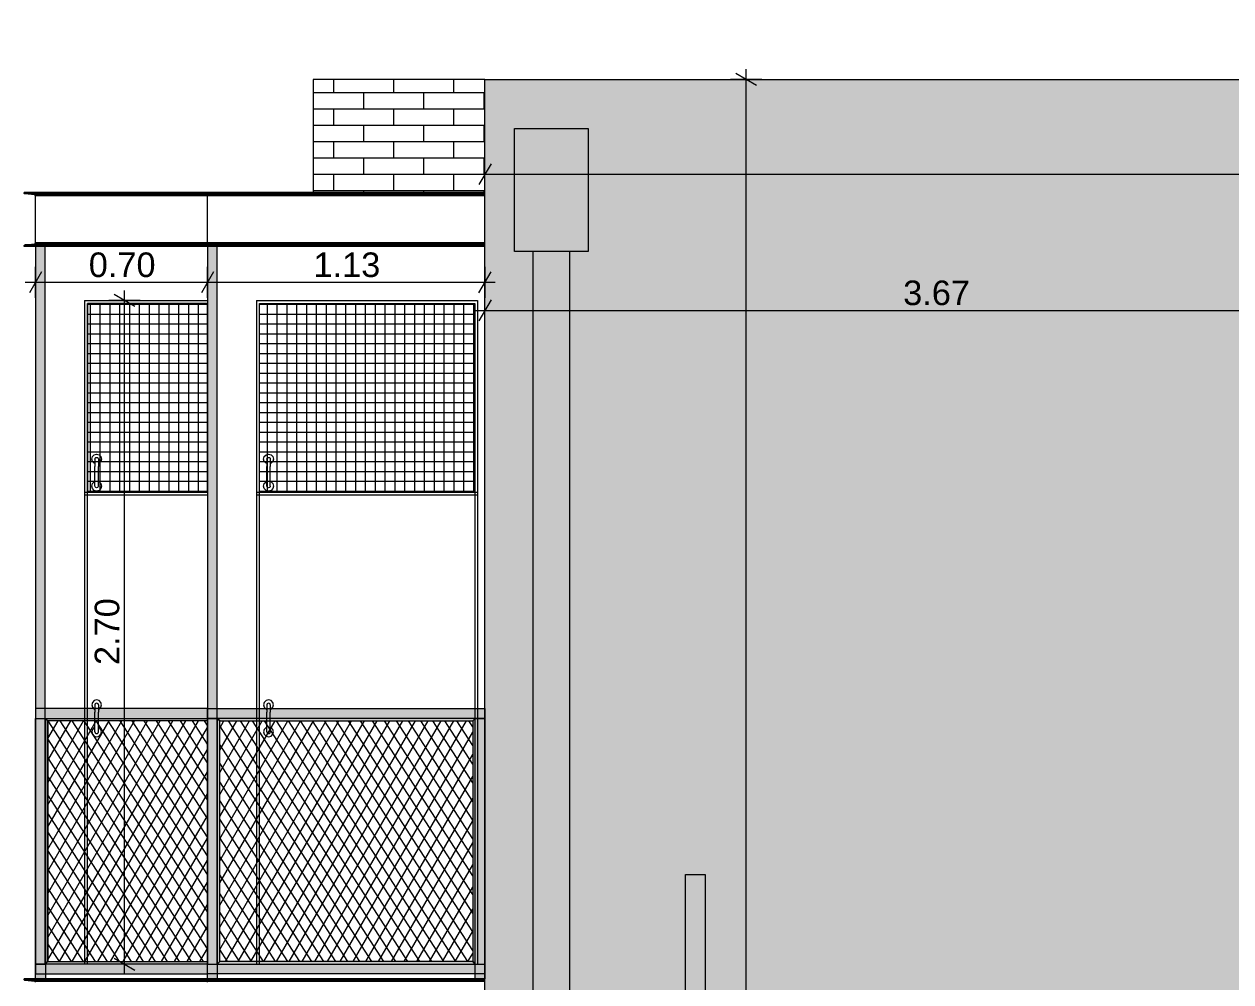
# Model space of a CAD drawing. Header units: millimetres. Extents: x 475616349 to 476941521, y 4620115302 to 4621446928.
# Drawn here: x 476719264 to 476724176, y 4620482369 to 4620486266 of the extents above; entities that cross this region are included whole.
import ezdxf

# ---------------------------------------------------------------- set-up
doc = ezdxf.new("R2010")
doc.units = ezdxf.units.MM
doc.header["$MEASUREMENT"] = 0
for name, color, linetype, lineweight in [('0_Pen_No__250_Pen_No__255', 255, 'Continuous', 0), ('0_Pen_No__250_Pen_No__7', 7, 'Continuous', 0), ('New_2D Drafting - General_Pen_No__250', 7, 'Continuous', 0), ('New_2D Drafting - General_Pen_No__30_Pen_No__9_Pen_No__9_Pen_No__255', 255, 'Continuous', 0), ('New_2D Drafting - General_Pen_No__30_Pen_No__9_Pen_No__9_Pen_No__7', 7, 'Continuous', 0), ('New_2D Drafting - General_Pen_No__4', 7, 'Continuous', 0), ('New_2D Drafting - General_Pen_No__7', 7, 'Continuous', 0), ('New_Structural - Bearing_Pen_No__250', 7, 'Continuous', 0), ('New_zoma_Pen_No__4', 7, 'Continuous', 0), ('New_zoma_Pen_No__7', 7, 'Continuous', 0), ('Structural - Bearing_Pen_No__7', 7, 'Continuous', 0), ('zoma_Pen_No__142', 142, 'Continuous', 0)]:
    doc.layers.add(name, color=color, linetype=linetype, lineweight=lineweight)
doc.layers.add('New_2D Drafting - General_Pen_No__254', color=7, linetype='Continuous', lineweight=0, true_color=0xcccccc)
doc.layers.add('New_2D Drafting - General_Pen_No__30_Pen_No__9_Pen_No__9_Pen_No__254', color=7, linetype='Continuous', lineweight=0, true_color=0xcccccc)
doc.layers.add('New_zoma', color=7, linetype='Continuous')
doc.layers.add('zoma', color=7, linetype='Continuous')
doc.styles.add('GENERATED_STYLE_1', font='arial.ttf')
doc.styles.add('GENERATED_STYLE_2', font='arial.ttf')
doc.dimstyles.new('GENERATED_STYLE__1', dxfattribs={"dimtxt": 200, "dimasz": 64.421331, "dimexe": 0.18, "dimexo": 3, "dimgap": 0.09, "dimtad": 1, "dimtih": 1, "dimtoh": 1, "dimlfac": 0.001, "dimzin": 0, "dimdsep": 46, "dimtxsty": 'GENERATED_STYLE_2', "dimblk": 'ARROWHEAD_2', "dimblk1": 'ARROWHEAD_2', "dimblk2": 'ARROWHEAD_2', "dimcen": 0.09, "dimclrd": 142, "dimclre": 142, "dimclrt": 142, "dimadec": 0, "dimazin": 0, "dimtfac": 1, "dimtdec": 4, "dimtmove": 0, "dimatfit": 3, "dimfxl": 1, "dimtolj": 1, "dimtzin": 0, "dimarcsym": 0})
doc.dimstyles.new('GENERATED_STYLE__18', dxfattribs={"dimtxt": 100, "dimasz": 64.421331, "dimexe": 0.18, "dimexo": 3, "dimgap": 0.09, "dimtad": 1, "dimtih": 1, "dimtoh": 1, "dimlfac": 0.001, "dimzin": 0, "dimdsep": 46, "dimtxsty": 'GENERATED_STYLE_1', "dimblk": 'ARROWHEAD_2', "dimblk1": 'ARROWHEAD_2', "dimblk2": 'ARROWHEAD_2', "dimcen": 0.09, "dimclrd": 7, "dimclre": 7, "dimclrt": 7, "dimadec": 0, "dimazin": 0, "dimtfac": 1, "dimtdec": 4, "dimtmove": 0, "dimatfit": 3, "dimfxl": 1, "dimtolj": 1, "dimtzin": 0, "dimarcsym": 0})
doc.dimstyles.new('GENERATED_STYLE__19', dxfattribs={"dimtxt": 100, "dimasz": 64.421331, "dimexe": 0.18, "dimexo": 3, "dimgap": 0.09, "dimtad": 1, "dimlfac": 0.001, "dimzin": 0, "dimdsep": 46, "dimtxsty": 'GENERATED_STYLE_1', "dimblk": 'ARROWHEAD_2', "dimblk1": 'ARROWHEAD_2', "dimblk2": 'ARROWHEAD_2', "dimcen": 0.09, "dimclrd": 7, "dimclre": 7, "dimclrt": 7, "dimadec": 0, "dimazin": 0, "dimtfac": 1, "dimtdec": 4, "dimtmove": 0, "dimatfit": 3, "dimfxl": 1, "dimtolj": 1, "dimtzin": 0, "dimarcsym": 0})
pattern_1 = [(0, (476577134.07, 4620325125.74), (0, 40), []), (90, (476577134.07, 4620325125.74), (-40, 0), [])]
pattern_2 = [(60, (476577134.07, 4620325125.74), (-38.971143, 22.5), []), (122.833095, (476577134.07, 4620325125.74), (36.80608, 18.75), [])]

# ---------------------------------------------------------------- blocks, each defined once
blk = doc.blocks.new('*D248', base_point=(476577134.1, 4620325125.7))
at = {"layer": 'zoma_Pen_No__142', "color": 142, "linetype": 'Continuous', "lineweight": 0, "transparency": 16777216}
for p, q in [((476720534.6, 4620468833.8), (476720485.7, 4620468749)), ((476720510.1, 4620468727.8), (476720510.1, 4620468855)), ((476720934.6, 4620468833.8), (476720885.7, 4620468749)), ((476720910.1, 4620468727.8), (476720910.1, 4620468855)), ((476720468.7, 4620468791.4), (476720510.1, 4620468791.4)), ((476720510.1, 4620468791.4), (476720910.1, 4620468791.4))]:
    blk.add_line(p, q, dxfattribs=at)
at = {"layer": 'zoma_Pen_No__142', "color": 142, "lineweight": 0, "transparency": 16777216, "insert": (476719953.5, 4620468831.4), "char_height": 200, "attachment_point": 7, "style": 'GENERATED_STYLE_2'}
blk.add_mtext('\\A1;{\\pql;\\fArial CYR|b0|i0|c204|p34;0.40}', dxfattribs=at)
blk = doc.blocks.new('ARROWHEAD_2')
at = {"color": 0, "linetype": 'Continuous', "lineweight": 0}
for p, q in [((0, 0), (-1, 0)), ((-0.378, -0.655), (0.378, 0.655))]:
    blk.add_line(p, q, dxfattribs=at)
blk = doc.blocks.new('*D249', base_point=(476577134.1, 4620325125.7))
at = {"layer": 'zoma_Pen_No__142', "color": 142, "linetype": 'Continuous', "lineweight": 0, "transparency": 16777216}
for p, q in [((476720934.6, 4620468833.8), (476720885.7, 4620468749)), ((476720910.1, 4620468727.8), (476720910.1, 4620468855)), ((476727431.1, 4620468833.8), (476727382.1, 4620468749)), ((476727406.6, 4620468727.8), (476727406.6, 4620468855)), ((476720910.1, 4620468791.4), (476727406.6, 4620468791.4))]:
    blk.add_line(p, q, dxfattribs=at)
at = {"layer": 'zoma_Pen_No__142', "color": 142, "lineweight": 0, "transparency": 16777216, "char_height": 200, "attachment_point": 7, "style": 'GENERATED_STYLE_2'}
for s, insert in [('\\A1;{\\pql;\\fArial CYR|b0|i0|c204|p34;6.50}', (476723892.3, 4620468831.4)), ('\\A1;{\\pql;\\fArial CYR|b0|i0|c204|p34;0.40}', (476726850, 4620468831.4))]:
    blk.add_mtext(s, dxfattribs=dict(at, insert=insert))
blk = doc.blocks.new('*D1099', base_point=(476577134.1, 4620325125.7))
at = {"layer": 'New_zoma_Pen_No__4', "color": 7, "linetype": 'Continuous', "lineweight": 0, "transparency": 16777216}
for p, q in [((476721139.8, 4620485591.8), (476721139.8, 4620485719)), ((476738280.2, 4620485591.8), (476738280.2, 4620485719)), ((476721164.3, 4620485697.8), (476721115.4, 4620485613)), ((476738255.7, 4620485613), (476738304.7, 4620485697.8)), ((476721098.4, 4620485655.4), (476721139.8, 4620485655.4)), ((476721139.8, 4620485655.4), (476738280.2, 4620485655.4)), ((476738280.2, 4620485655.4), (476738321.7, 4620485655.4))]:
    blk.add_line(p, q, dxfattribs=at)
at = {"layer": 'New_zoma_Pen_No__7', "color": 7, "lineweight": 0, "transparency": 16777216, "insert": (476729539.1, 4620485675.4), "char_height": 100, "attachment_point": 7, "style": 'GENERATED_STYLE_1'}
blk.add_mtext('\\A1;{\\pql;\\fArial|b0|i0|c0|p34;17.14}', dxfattribs=at)
blk = doc.blocks.new('*D1101', base_point=(476577134.1, 4620325125.7))
at = {"layer": 'New_zoma_Pen_No__4', "color": 7, "linetype": 'Continuous', "lineweight": 0, "transparency": 16777216}
for p, q in [((476722245.1, 4620486016), (476722160.3, 4620486064.9)), ((476722202.7, 4620486040.5), (476722202.7, 4620486081.9)), ((476722266.3, 4620486040.5), (476722139.1, 4620486040.5)), ((476722202.7, 4620472840.9), (476722202.7, 4620486040.5)), ((476722160.3, 4620472865.3), (476722245.1, 4620472816.4)), ((476722266.3, 4620472840.9), (476722139.1, 4620472840.9))]:
    blk.add_line(p, q, dxfattribs=at)
at = {"layer": 'New_zoma_Pen_No__7', "color": 7, "lineweight": 0, "transparency": 16777216, "insert": (476722182.7, 4620479269.7), "char_height": 100, "attachment_point": 7, "rotation": 90, "style": 'GENERATED_STYLE_1'}
blk.add_mtext('\\A1;{\\pql;\\fArial|b0|i0|c0|p34;13.20}', dxfattribs=at)
blk = doc.blocks.new('*D1102', base_point=(476577134.1, 4620325125.7))
at = {"layer": 'New_zoma_Pen_No__4', "color": 7, "linetype": 'Continuous', "lineweight": 0, "transparency": 16777216}
for p, q in [((476721164.3, 4620485143.3), (476721115.4, 4620485058.5)), ((476721139.8, 4620485037.3), (476721139.8, 4620485164.5)), ((476724834.7, 4620485143.3), (476724785.7, 4620485058.5)), ((476724810.2, 4620485037.3), (476724810.2, 4620485164.5)), ((476721098.4, 4620485100.9), (476721139.8, 4620485100.9)), ((476721139.8, 4620485100.9), (476724810.2, 4620485100.9))]:
    blk.add_line(p, q, dxfattribs=at)
at = {"layer": 'New_zoma_Pen_No__7', "color": 7, "lineweight": 0, "transparency": 16777216, "insert": (476722842, 4620485120.9), "char_height": 100, "attachment_point": 7, "style": 'GENERATED_STYLE_1'}
blk.add_mtext('\\A1;{\\pql;\\fArial|b0|i0|c0|p34;3.67}', dxfattribs=at)
blk = doc.blocks.new('*D1107', base_point=(476577134.1, 4620325125.7))
at = {"layer": 'New_zoma_Pen_No__4', "color": 7, "linetype": 'Continuous', "lineweight": 0, "transparency": 16777216}
for p, q in [((476724695.6, 4620486015.8), (476724610.8, 4620486064.8)), ((476724653.2, 4620486081.8), (476724653.2, 4620486040.3)), ((476724589.6, 4620486040.3), (476724716.8, 4620486040.3)), ((476724653.2, 4620486040.3), (476724653.1, 4620484940.9)), ((476724589.6, 4620484940.9), (476724716.7, 4620484940.9)), ((476724695.5, 4620484916.4), (476724610.8, 4620484965.3)), ((476724653.1, 4620484940.9), (476724653.1, 4620483340.9))]:
    blk.add_line(p, q, dxfattribs=at)
at = {"layer": 'New_zoma_Pen_No__7', "color": 7, "lineweight": 0, "transparency": 16777216, "insert": (476724633.2, 4620485357.6), "char_height": 100, "attachment_point": 7, "rotation": 89.9977, "style": 'GENERATED_STYLE_1'}
blk.add_mtext('\\A1;{\\pql;\\fArial|b0|i0|c0|p34;1.10}', dxfattribs=at)
blk = doc.blocks.new('*D1114', base_point=(476577134.1, 4620325125.7))
at = {"layer": 'New_zoma_Pen_No__4', "color": 7, "linetype": 'Continuous', "lineweight": 0, "transparency": 16777216}
for p, q in [((476728268.8, 4620486015.7), (476728184, 4620486064.6)), ((476728226.4, 4620486081.6), (476728226.4, 4620486040.2)), ((476728162.8, 4620486040.2), (476728289.9, 4620486040.2)), ((476728226.4, 4620486040.2), (476728226.3, 4620484940.7)), ((476728268.7, 4620484916.2), (476728184, 4620484965.2))]:
    blk.add_line(p, q, dxfattribs=at)
at = {"layer": 'New_zoma_Pen_No__7', "color": 7, "lineweight": 0, "transparency": 16777216, "insert": (476728206.3, 4620485357.4), "char_height": 100, "attachment_point": 7, "rotation": 89.9977, "style": 'GENERATED_STYLE_1'}
blk.add_mtext('\\A1;{\\pql;\\fArial|b0|i0|c0|p34;1.10}', dxfattribs=at)
blk = doc.blocks.new('*D1137', base_point=(476577134.1, 4620325125.7))
at = {"layer": 'New_zoma_Pen_No__4', "color": 7, "linetype": 'Continuous', "lineweight": 0, "transparency": 16777216}
for p, q in [((476719672.7, 4620485140.9), (476719672.7, 4620485182.3)), ((476719736.3, 4620485140.9), (476719609.2, 4620485140.9)), ((476719715.1, 4620485116.4), (476719630.4, 4620485165.3)), ((476719672.7, 4620482440.9), (476719672.7, 4620485140.9)), ((476719736.3, 4620482440.9), (476719609.2, 4620482440.9)), ((476719630.4, 4620482465.3), (476719715.1, 4620482416.4)), ((476719672.7, 4620482399.4), (476719672.7, 4620482440.9))]:
    blk.add_line(p, q, dxfattribs=at)
at = {"layer": 'New_zoma_Pen_No__7', "color": 7, "lineweight": 0, "transparency": 16777216, "insert": (476719652.7, 4620483657.8), "char_height": 100, "attachment_point": 7, "rotation": 90, "style": 'GENERATED_STYLE_1'}
blk.add_mtext('\\A1;{\\pql;\\fArial|b0|i0|c0|p34;2.70}', dxfattribs=at)
blk = doc.blocks.new('*D1795', base_point=(476577134.1, 4620325125.7))
at = {"layer": 'New_zoma_Pen_No__4', "color": 7, "linetype": 'Continuous', "lineweight": 0, "transparency": 16777216}
for p, q in [((476719310.2, 4620485151.5), (476719310.2, 4620485278.6)), ((476720010.1, 4620485151.5), (476720010.1, 4620485278.6)), ((476719334.7, 4620485257.5), (476719285.7, 4620485172.7)), ((476720034.5, 4620485257.5), (476719985.6, 4620485172.7)), ((476719268.7, 4620485215.1), (476719310.2, 4620485215.1)), ((476719310.2, 4620485215.1), (476720010.1, 4620485215.1))]:
    blk.add_line(p, q, dxfattribs=at)
at = {"layer": 'New_zoma_Pen_No__7', "color": 7, "lineweight": 0, "transparency": 16777216, "insert": (476719527.1, 4620485235.1), "char_height": 100, "attachment_point": 7, "style": 'GENERATED_STYLE_1'}
blk.add_mtext('\\A1;{\\pql;\\fArial|b0|i0|c0|p34;0.70}', dxfattribs=at)
blk = doc.blocks.new('*D1796', base_point=(476577134.1, 4620325125.7))
at = {"layer": 'New_zoma_Pen_No__4', "color": 7, "linetype": 'Continuous', "lineweight": 0, "transparency": 16777216}
for p, q in [((476720010.1, 4620485151.5), (476720010.1, 4620485278.6)), ((476721139.9, 4620485151.5), (476721139.9, 4620485278.6)), ((476720034.5, 4620485257.5), (476719985.6, 4620485172.7)), ((476721115.4, 4620485172.7), (476721164.3, 4620485257.5)), ((476720010.1, 4620485215.1), (476721139.9, 4620485215.1)), ((476721139.9, 4620485215.1), (476721181.3, 4620485215.1))]:
    blk.add_line(p, q, dxfattribs=at)
at = {"layer": 'New_zoma_Pen_No__7', "color": 7, "lineweight": 0, "transparency": 16777216, "insert": (476720441.9, 4620485235.1), "char_height": 100, "attachment_point": 7, "style": 'GENERATED_STYLE_1'}
blk.add_mtext('\\A1;{\\pql;\\fArial|b0|i0|c0|p34;1.13}', dxfattribs=at)

msp = doc.modelspace()

# ---------------------------------------------------------------- hatches: boundary and pattern name
at = {"layer": '0_Pen_No__250_Pen_No__255', "linetype": 'Continuous', "lineweight": 0, "true_color": 0x3f3f3f}
msp.add_hatch(color=250, dxfattribs=at).paths.add_polyline_path([(476721955.673, 4620482806.046), (476722035.672, 4620482806.046), (476722035.672, 4620470653.417), (476721955.347, 4620470653.417)])
at = {"layer": 'New_2D Drafting - General_Pen_No__254', "linetype": 'Continuous', "lineweight": 0, "true_color": 0xcccccc}
h = msp.add_hatch(dxfattribs=at)
h.set_pattern_fill('GRID_100X100', color=254, style=0, pattern_type=2)
h.set_pattern_definition(pattern_1)
h.paths.add_polyline_path([(476720009.912, 4620485128.859), (476719522.157, 4620485128.859), (476719522.157, 4620484360.86), (476720009.912, 4620484360.86)])
h = msp.add_hatch(dxfattribs=at)
h.set_pattern_fill('GRID_100X100', color=254, style=0, pattern_type=2)
h.set_pattern_definition(pattern_1)
h.paths.add_polyline_path([(476721098.019, 4620484360.859), (476720222.02, 4620484360.859), (476720222.02, 4620485128.859), (476721098.019, 4620485128.859)])
at = {"layer": 'New_2D Drafting - General_Pen_No__30_Pen_No__9_Pen_No__9_Pen_No__254', "linetype": 'Continuous', "lineweight": 0, "true_color": 0xcccccc}
h = msp.add_hatch(dxfattribs=at)
h.set_pattern_fill('BRICK___RUNNING_BOND', color=254, style=0, pattern_type=2)
h.set_pattern_definition([(0, (476720768.716, 4620471193.756), (0, 66.64), []), (90, (476720768.72, 4620471193.76), (-244.8, 0), [66.64, -66.64]), (90, (476720891.12, 4620471260.4), (-244.8, 0), [66.64, -66.64])])
h.paths.add_polyline_path([(476721139.86, 4620485580.859), (476721139.86, 4620486040.451), (476720439.86, 4620486040.451), (476720439.86, 4620485580.859)])
h = msp.add_hatch(dxfattribs=at)
h.set_pattern_fill('BRICK___RUNNING_BOND', color=254, style=0, pattern_type=2)
h.set_pattern_definition([(0, (476731109.86, 4620481050.07), (0, 66.64), []), (90, (476731109.86, 4620481050.07), (-244.8, 0), [66.64, -66.64]), (90, (476731232.26, 4620481116.7), (-244.8, 0), [66.64, -66.64])])
h.paths.add_polyline_path([(476721139.846, 4620476040.844), (476721139.846, 4620486040.451), (476738280.212, 4620486040.447), (476738280.212, 4620485580.856), (476738280.219, 4620475470.855), (476738209.815, 4620475470.855), (476738209.815, 4620472841.511), (476738205.261, 4620472840.855), (476721139.846, 4620472840.855)])
h.paths.add_polyline_path([(476724810.212, 4620478540.855), (476724810.212, 4620476940.855), (476726410.212, 4620476940.855), (476726410.212, 4620478540.855)], flags=0)
h.paths.add_polyline_path([(476724810.212, 4620480140.855), (476726410.212, 4620480140.855), (476726410.212, 4620481740.855), (476724810.212, 4620481740.855)], flags=0)
h.paths.add_polyline_path([(476726410.212, 4620483340.854), (476726410.212, 4620484940.855), (476724810.212, 4620484940.855), (476724810.212, 4620483340.854)], flags=0)
h.paths.add_polyline_path([(476728410.07, 4620473740.854), (476728410.07, 4620475340.854), (476730010.07, 4620475340.854), (476730010.07, 4620473740.854)], flags=0)
h.paths.add_polyline_path([(476730010.984, 4620480140.855), (476730010.984, 4620481740.855), (476728410.551, 4620481740.855), (476728410.551, 4620480140.855)], flags=0)
h.paths.add_polyline_path([(476728410.551, 4620476940.855), (476730010.984, 4620476940.855), (476730010.984, 4620478540.855), (476728410.551, 4620478540.855)], flags=0)
h.paths.add_polyline_path([(476730010.551, 4620483340.854), (476728410.551, 4620483340.854), (476728410.551, 4620484940.854), (476730010.551, 4620484940.854)], flags=0)
at = {"layer": 'New_2D Drafting - General_Pen_No__30_Pen_No__9_Pen_No__9_Pen_No__255', "linetype": 'Continuous', "lineweight": 0}
for points in [[(476721560.143, 4620485340.881), (476721260.143, 4620485340.881), (476721260.143, 4620485840.881), (476721560.143, 4620485840.881)], [(476719310.192, 4620485360.86), (476719310.19, 4620482440.859), (476719350.19, 4620482440.859), (476719350.192, 4620485360.86)], [(476720010.055, 4620485360.859), (476720010.054, 4620482440.859), (476720050.054, 4620482440.859), (476720050.055, 4620485360.859)], [(476721335.143, 4620470556.955), (476721485.143, 4620470578.571), (476721485.143, 4620485340.881), (476721335.143, 4620485340.881)], [(476720009.912, 4620483480.861), (476719310.366, 4620483480.861), (476719310.366, 4620483440.861), (476720009.912, 4620483440.861)], [(476721139.86, 4620483480.861), (476721139.86, 4620483440.861), (476720010.229, 4620483440.861), (476720010.229, 4620483480.861)], [(476719350.373, 4620482380.86), (476719310.366, 4620482380.86), (476719310.366, 4620483440.861), (476719350.373, 4620483440.861)], [(476719350.373, 4620482440.86), (476719360.373, 4620482450.86), (476719360.373, 4620483430.861), (476719350.373, 4620483440.861)], [(476720009.912, 4620483440.861), (476720009.912, 4620483430.861), (476719360.373, 4620483430.861), (476719350.373, 4620483440.861)], [(476720050.236, 4620482380.859), (476720010.229, 4620482380.859), (476720010.229, 4620483440.861), (476720050.236, 4620483440.861)], [(476720050.236, 4620482440.859), (476720060.236, 4620482450.859), (476720060.236, 4620483430.861), (476720050.236, 4620483440.861)], [(476721089.854, 4620483430.861), (476721099.854, 4620483440.861), (476720050.236, 4620483440.861), (476720060.236, 4620483430.861)], [(476721089.854, 4620482450.859), (476721099.854, 4620482440.859), (476721099.854, 4620483440.861), (476721089.854, 4620483430.861)], [(476721139.86, 4620482380.859), (476721099.854, 4620482380.859), (476721099.854, 4620483440.861), (476721139.86, 4620483440.861)], [(476720009.912, 4620482440.86), (476719310.366, 4620482440.86), (476719310.366, 4620482400.86), (476720009.912, 4620482400.86)], [(476720009.912, 4620482450.86), (476720009.912, 4620482440.86), (476719350.373, 4620482440.86), (476719360.373, 4620482450.86)], [(476721139.86, 4620482440.859), (476721139.86, 4620482400.859), (476720010.229, 4620482400.859), (476720010.229, 4620482440.859)], [(476721100.223, 4620482440.859), (476721090.223, 4620482450.859), (476720060.236, 4620482450.859), (476720050.236, 4620482440.859)]]:
    msp.add_hatch(color=255, dxfattribs=at).paths.add_polyline_path(points)
at = {"layer": 'New_2D Drafting - General_Pen_No__7', "linetype": 'Continuous', "lineweight": 0}
h = msp.add_hatch(dxfattribs=at)
h.set_pattern_fill('BATT_INSULATION', style=0, pattern_type=2)
h.set_pattern_definition(pattern_2)
h.paths.add_polyline_path([(476719360.373, 4620483430.861), (476719360.373, 4620482450.86), (476720009.912, 4620482450.86), (476720009.912, 4620483430.861)])
h = msp.add_hatch(dxfattribs=at)
h.set_pattern_fill('BATT_INSULATION', style=0, pattern_type=2)
h.set_pattern_definition(pattern_2)
h.paths.add_polyline_path([(476720060.236, 4620483430.861), (476721089.854, 4620483430.861), (476721089.854, 4620482450.859), (476720060.236, 4620482450.859)])

# ---------------------------------------------------------------- linework, layer by layer
at = {"layer": '0_Pen_No__250_Pen_No__7', "color": 7, "linetype": 'Continuous', "lineweight": 0, "flags": 128}
msp.add_lwpolyline([(476721955.673, 4620482806.046), (476722035.672, 4620482806.046), (476722035.672, 4620470653.417), (476721955.347, 4620470653.417)], close=True, dxfattribs=at)
at = {"layer": 'New_2D Drafting - General_Pen_No__250', "color": 7, "linetype": 'Continuous', "lineweight": 0, "flags": 128}
for points in [[(476720009.912, 4620485128.859), (476719522.157, 4620485128.859), (476719522.157, 4620484360.86), (476720009.912, 4620484360.86)], [(476721098.019, 4620484360.859), (476720222.02, 4620484360.859), (476720222.02, 4620485128.859), (476721098.019, 4620485128.859)]]:
    msp.add_lwpolyline(points, close=True, dxfattribs=at)
at = {"layer": 'New_2D Drafting - General_Pen_No__30_Pen_No__9_Pen_No__9_Pen_No__7', "color": 7, "linetype": 'Continuous', "lineweight": 0, "flags": 128}
for points in [[(476721139.86, 4620485580.859), (476721139.86, 4620486040.451), (476720439.86, 4620486040.451), (476720439.86, 4620485580.859)], [(476721139.846, 4620476040.844), (476721139.846, 4620486040.451), (476738280.212, 4620486040.447), (476738280.212, 4620485580.856), (476738280.219, 4620475470.855), (476738209.815, 4620475470.855), (476738209.815, 4620472841.511), (476738205.261, 4620472840.855), (476721139.846, 4620472840.855)], [(476721560.143, 4620485340.881), (476721260.143, 4620485340.881), (476721260.143, 4620485840.881), (476721560.143, 4620485840.881)], [(476719310.192, 4620485360.86), (476719310.19, 4620482440.859), (476719350.19, 4620482440.859), (476719350.192, 4620485360.86)], [(476720010.055, 4620485360.859), (476720010.054, 4620482440.859), (476720050.054, 4620482440.859), (476720050.055, 4620485360.859)], [(476721335.143, 4620470556.955), (476721485.143, 4620470578.571), (476721485.143, 4620485340.881), (476721335.143, 4620485340.881)], [(476720009.912, 4620483480.861), (476719310.366, 4620483480.861), (476719310.366, 4620483440.861), (476720009.912, 4620483440.861)], [(476721139.86, 4620483480.861), (476721139.86, 4620483440.861), (476720010.229, 4620483440.861), (476720010.229, 4620483480.861)], [(476719350.373, 4620482380.86), (476719310.366, 4620482380.86), (476719310.366, 4620483440.861), (476719350.373, 4620483440.861)], [(476719350.373, 4620482440.86), (476719360.373, 4620482450.86), (476719360.373, 4620483430.861), (476719350.373, 4620483440.861)], [(476720009.912, 4620483440.861), (476720009.912, 4620483430.861), (476719360.373, 4620483430.861), (476719350.373, 4620483440.861)], [(476720050.236, 4620482380.859), (476720010.229, 4620482380.859), (476720010.229, 4620483440.861), (476720050.236, 4620483440.861)], [(476720050.236, 4620482440.859), (476720060.236, 4620482450.859), (476720060.236, 4620483430.861), (476720050.236, 4620483440.861)], [(476721089.854, 4620483430.861), (476721099.854, 4620483440.861), (476720050.236, 4620483440.861), (476720060.236, 4620483430.861)], [(476721089.854, 4620482450.859), (476721099.854, 4620482440.859), (476721099.854, 4620483440.861), (476721089.854, 4620483430.861)], [(476721139.86, 4620482380.859), (476721099.854, 4620482380.859), (476721099.854, 4620483440.861), (476721139.86, 4620483440.861)], [(476720009.912, 4620482440.86), (476719310.366, 4620482440.86), (476719310.366, 4620482400.86), (476720009.912, 4620482400.86)], [(476720009.912, 4620482450.86), (476720009.912, 4620482440.86), (476719350.373, 4620482440.86), (476719360.373, 4620482450.86)], [(476721139.86, 4620482440.859), (476721139.86, 4620482400.859), (476720010.229, 4620482400.859), (476720010.229, 4620482440.859)], [(476721100.223, 4620482440.859), (476721090.223, 4620482450.859), (476720060.236, 4620482450.859), (476720050.236, 4620482440.859)]]:
    msp.add_lwpolyline(points, close=True, dxfattribs=at)
at = {"layer": 'New_2D Drafting - General_Pen_No__4', "color": 7, "linetype": 'Continuous', "lineweight": 0, "flags": 128}
for points in [[(476719360.373, 4620483430.861), (476719360.373, 4620482450.86), (476720009.912, 4620482450.86), (476720009.912, 4620483430.861)], [(476720060.236, 4620483430.861), (476721089.854, 4620483430.861), (476721089.854, 4620482450.859), (476720060.236, 4620482450.859)]]:
    msp.add_lwpolyline(points, close=True, dxfattribs=at)
at = {"layer": 'New_Structural - Bearing_Pen_No__250', "color": 7, "linetype": 'Continuous', "lineweight": 0}
for p, q in [((476719510.157, 4620485140.859), (476719510.157, 4620484360.859)), ((476719510.157, 4620485140.859), (476720009.912, 4620485140.859)), ((476719522.157, 4620484360.859), (476719522.157, 4620485128.859)), ((476719522.157, 4620485128.859), (476720009.912, 4620485128.859)), ((476720210.02, 4620485140.859), (476720210.02, 4620484360.859)), ((476720210.02, 4620485140.859), (476721110.019, 4620485140.859)), ((476720222.02, 4620484360.859), (476720222.02, 4620485128.859)), ((476720222.02, 4620485128.859), (476721098.019, 4620485128.859)), ((476721098.019, 4620485128.859), (476721098.019, 4620484360.859)), ((476721110.019, 4620485140.859), (476721110.019, 4620484360.859)), ((476719539.086, 4620484495.859), (476719541.765, 4620484505.859)), ((476719541.765, 4620484485.859), (476719539.086, 4620484495.859)), ((476719541.765, 4620484505.859), (476719549.086, 4620484513.18)), ((476719549.086, 4620484513.18), (476719559.086, 4620484515.859)), ((476719552.086, 4620484495.859), (476719553.024, 4620484499.359)), ((476719552.086, 4620484495.859), (476719552.086, 4620484491.84)), ((476719552.086, 4620484491.84), (476719552.086, 4620484480.859)), ((476719553.024, 4620484499.359), (476719555.586, 4620484501.921)), ((476719555.586, 4620484501.921), (476719559.086, 4620484502.859)), ((476719559.086, 4620484515.859), (476719569.086, 4620484513.18)), ((476719559.086, 4620484502.859), (476719562.586, 4620484501.921)), ((476719562.586, 4620484501.921), (476719565.148, 4620484499.359)), ((476719565.148, 4620484499.359), (476719566.086, 4620484495.859)), ((476719566.086, 4620484495.859), (476719566.086, 4620484491.84)), ((476719566.086, 4620484491.84), (476719566.086, 4620484480.859)), ((476719569.086, 4620484513.18), (476719576.406, 4620484505.859)), ((476719576.406, 4620484505.859), (476719579.086, 4620484495.859)), ((476719579.086, 4620484495.859), (476719576.406, 4620484485.859)), ((476720238.949, 4620484495.859), (476720241.629, 4620484505.859)), ((476720241.629, 4620484485.859), (476720238.949, 4620484495.859)), ((476720241.629, 4620484505.859), (476720248.949, 4620484513.179)), ((476720248.949, 4620484513.179), (476720258.949, 4620484515.859)), ((476720251.949, 4620484495.859), (476720252.887, 4620484499.359)), ((476720251.949, 4620484495.859), (476720251.949, 4620484491.84)), ((476720251.949, 4620484491.84), (476720251.949, 4620484480.859)), ((476720252.887, 4620484499.359), (476720255.449, 4620484501.921)), ((476720255.449, 4620484501.921), (476720258.949, 4620484502.859)), ((476720258.949, 4620484515.859), (476720268.949, 4620484513.179)), ((476720258.949, 4620484502.859), (476720262.449, 4620484501.921)), ((476720262.449, 4620484501.921), (476720265.011, 4620484499.359)), ((476720265.011, 4620484499.359), (476720265.949, 4620484495.859)), ((476720265.949, 4620484495.859), (476720265.949, 4620484491.84)), ((476720265.949, 4620484491.84), (476720265.949, 4620484480.859)), ((476720268.949, 4620484513.179), (476720276.27, 4620484505.859)), ((476720276.27, 4620484505.859), (476720278.949, 4620484495.859)), ((476720278.949, 4620484495.859), (476720276.27, 4620484485.859)), ((476719549.086, 4620484478.539), (476719541.765, 4620484485.859)), ((476719552.086, 4620484477.735), (476719549.086, 4620484478.539)), ((476719552.086, 4620484480.859), (476719552.086, 4620484465.859)), ((476719552.086, 4620484415.859), (476719552.086, 4620484465.859)), ((476719566.086, 4620484480.859), (476719566.086, 4620484465.859)), ((476719569.086, 4620484478.539), (476719566.086, 4620484477.735)), ((476719566.086, 4620484415.859), (476719566.086, 4620484465.859)), ((476719576.406, 4620484485.859), (476719569.086, 4620484478.539)), ((476720248.949, 4620484478.538), (476720241.629, 4620484485.859)), ((476720251.949, 4620484477.735), (476720248.949, 4620484478.538)), ((476720251.949, 4620484480.859), (476720251.949, 4620484465.859)), ((476720251.949, 4620484415.859), (476720251.949, 4620484465.859)), ((476720265.949, 4620484480.859), (476720265.949, 4620484465.859)), ((476720268.949, 4620484478.538), (476720265.949, 4620484477.735)), ((476720265.949, 4620484415.859), (476720265.949, 4620484465.859)), ((476720276.27, 4620484485.859), (476720268.949, 4620484478.538)), ((476719539.086, 4620484385.859), (476719541.765, 4620484395.859)), ((476719541.765, 4620484395.859), (476719549.086, 4620484403.18)), ((476719549.086, 4620484403.18), (476719552.086, 4620484403.984)), ((476719552.086, 4620484400.859), (476719552.086, 4620484415.859)), ((476719552.086, 4620484389.879), (476719552.086, 4620484400.859)), ((476719552.086, 4620484385.859), (476719552.086, 4620484389.879)), ((476719566.086, 4620484400.859), (476719566.086, 4620484415.859)), ((476719566.086, 4620484403.984), (476719569.086, 4620484403.18)), ((476719566.086, 4620484389.879), (476719566.086, 4620484400.859)), ((476719566.086, 4620484385.859), (476719566.086, 4620484389.879)), ((476719569.086, 4620484403.18), (476719576.406, 4620484395.859)), ((476719576.406, 4620484395.859), (476719579.086, 4620484385.859)), ((476720238.949, 4620484385.859), (476720241.629, 4620484395.859)), ((476720241.629, 4620484395.859), (476720248.949, 4620484403.179)), ((476720248.949, 4620484403.179), (476720251.949, 4620484403.983)), ((476720251.949, 4620484400.859), (476720251.949, 4620484415.859)), ((476720251.949, 4620484389.878), (476720251.949, 4620484400.859)), ((476720251.949, 4620484385.859), (476720251.949, 4620484389.878)), ((476720265.949, 4620484400.859), (476720265.949, 4620484415.859)), ((476720265.949, 4620484403.983), (476720268.949, 4620484403.179)), ((476720265.949, 4620484389.878), (476720265.949, 4620484400.859)), ((476720265.949, 4620484385.859), (476720265.949, 4620484389.878)), ((476720268.949, 4620484403.179), (476720276.27, 4620484395.859)), ((476720276.27, 4620484395.859), (476720278.949, 4620484385.859)), ((476719510.157, 4620484360.859), (476719510.156, 4620482440.859)), ((476719510.157, 4620484360.859), (476720009.912, 4620484360.859)), ((476720009.912, 4620484348.859), (476719510.157, 4620484348.859)), ((476719522.156, 4620482440.859), (476719522.157, 4620484360.859)), ((476719541.765, 4620484375.859), (476719539.086, 4620484385.859)), ((476719549.086, 4620484368.539), (476719541.765, 4620484375.859)), ((476719559.086, 4620484365.859), (476719549.086, 4620484368.539)), ((476719553.024, 4620484382.359), (476719552.086, 4620484385.859)), ((476719555.586, 4620484379.797), (476719553.024, 4620484382.359)), ((476719559.086, 4620484378.859), (476719555.586, 4620484379.797)), ((476719562.586, 4620484379.797), (476719559.086, 4620484378.859)), ((476719569.086, 4620484368.539), (476719559.086, 4620484365.859)), ((476719565.148, 4620484382.359), (476719562.586, 4620484379.797)), ((476719566.086, 4620484385.859), (476719565.148, 4620484382.359)), ((476719576.406, 4620484375.859), (476719569.086, 4620484368.539)), ((476719579.086, 4620484385.859), (476719576.406, 4620484375.859)), ((476720210.02, 4620484360.859), (476720210.019, 4620482440.859)), ((476720210.02, 4620484360.859), (476721110.019, 4620484360.859)), ((476721110.019, 4620484348.859), (476720210.02, 4620484348.859)), ((476720222.019, 4620482440.859), (476720222.02, 4620484360.859)), ((476720241.629, 4620484375.859), (476720238.949, 4620484385.859)), ((476720248.949, 4620484368.538), (476720241.629, 4620484375.859)), ((476720258.949, 4620484365.859), (476720248.949, 4620484368.538)), ((476720252.887, 4620484382.359), (476720251.949, 4620484385.859)), ((476720255.449, 4620484379.797), (476720252.887, 4620484382.359)), ((476720258.949, 4620484378.859), (476720255.449, 4620484379.797)), ((476720262.449, 4620484379.797), (476720258.949, 4620484378.859)), ((476720268.949, 4620484368.538), (476720258.949, 4620484365.859)), ((476720265.011, 4620484382.359), (476720262.449, 4620484379.797)), ((476720265.949, 4620484385.859), (476720265.011, 4620484382.359)), ((476720276.27, 4620484375.859), (476720268.949, 4620484368.538)), ((476720278.949, 4620484385.859), (476720276.27, 4620484375.859)), ((476721098.019, 4620484360.859), (476721098.018, 4620482440.859)), ((476721098.019, 4620484360.859), (476721110.019, 4620484360.859)), ((476721110.019, 4620484360.859), (476721110.018, 4620482440.859)), ((476719541.765, 4620483505.859), (476719539.085, 4620483495.859)), ((476719549.085, 4620483513.18), (476719541.765, 4620483505.859)), ((476719559.085, 4620483515.859), (476719549.085, 4620483513.18)), ((476719569.085, 4620483513.18), (476719559.085, 4620483515.859)), ((476719576.406, 4620483505.859), (476719569.085, 4620483513.18)), ((476719579.085, 4620483495.859), (476719576.406, 4620483505.859)), ((476720241.628, 4620483505.859), (476720238.949, 4620483495.859)), ((476720248.949, 4620483513.179), (476720241.628, 4620483505.859)), ((476720258.949, 4620483515.859), (476720248.949, 4620483513.179)), ((476720268.949, 4620483513.179), (476720258.949, 4620483515.859)), ((476720276.269, 4620483505.859), (476720268.949, 4620483513.179)), ((476720278.949, 4620483495.859), (476720276.269, 4620483505.859)), ((476719539.085, 4620483495.859), (476719541.765, 4620483485.859)), ((476719541.765, 4620483485.859), (476719549.085, 4620483478.539)), ((476719549.085, 4620483478.539), (476719552.085, 4620483477.735)), ((476719553.023, 4620483499.359), (476719552.085, 4620483495.859)), ((476719552.085, 4620483495.859), (476719552.085, 4620483491.84)), ((476719552.085, 4620483491.84), (476719552.085, 4620483480.859)), ((476719552.085, 4620483480.859), (476719552.085, 4620483465.859)), ((476719552.085, 4620483415.859), (476719552.085, 4620483465.859)), ((476719555.585, 4620483501.921), (476719553.023, 4620483499.359)), ((476719559.085, 4620483502.859), (476719555.585, 4620483501.921)), ((476719562.585, 4620483501.921), (476719559.085, 4620483502.859)), ((476719565.148, 4620483499.359), (476719562.585, 4620483501.921)), ((476719566.085, 4620483495.859), (476719565.148, 4620483499.359)), ((476719566.085, 4620483495.859), (476719566.085, 4620483491.84)), ((476719566.085, 4620483491.84), (476719566.085, 4620483480.859)), ((476719566.085, 4620483480.859), (476719566.085, 4620483465.859)), ((476719566.085, 4620483477.735), (476719569.085, 4620483478.539)), ((476719566.085, 4620483415.859), (476719566.085, 4620483465.859)), ((476719569.085, 4620483478.539), (476719576.406, 4620483485.859)), ((476719576.406, 4620483485.859), (476719579.085, 4620483495.859)), ((476720238.949, 4620483495.859), (476720241.628, 4620483485.859)), ((476720241.628, 4620483485.859), (476720248.949, 4620483478.538)), ((476720248.949, 4620483478.538), (476720251.949, 4620483477.735)), ((476720252.887, 4620483499.359), (476720251.949, 4620483495.859)), ((476720251.949, 4620483495.859), (476720251.949, 4620483491.84)), ((476720251.949, 4620483491.84), (476720251.949, 4620483480.859)), ((476720251.949, 4620483480.859), (476720251.949, 4620483465.859)), ((476720251.949, 4620483415.859), (476720251.949, 4620483465.859)), ((476720255.449, 4620483501.921), (476720252.887, 4620483499.359)), ((476720258.949, 4620483502.859), (476720255.449, 4620483501.921)), ((476720262.449, 4620483501.921), (476720258.949, 4620483502.859)), ((476720265.011, 4620483499.359), (476720262.449, 4620483501.921)), ((476720265.949, 4620483495.859), (476720265.011, 4620483499.359)), ((476720265.949, 4620483495.859), (476720265.949, 4620483491.84)), ((476720265.949, 4620483491.84), (476720265.949, 4620483480.859)), ((476720265.949, 4620483480.859), (476720265.949, 4620483465.859)), ((476720265.949, 4620483477.735), (476720268.949, 4620483478.538)), ((476720265.949, 4620483415.859), (476720265.949, 4620483465.859)), ((476720268.949, 4620483478.538), (476720276.269, 4620483485.859)), ((476720276.269, 4620483485.859), (476720278.949, 4620483495.859)), ((476719552.085, 4620483400.859), (476719552.085, 4620483415.859)), ((476719566.085, 4620483400.859), (476719566.085, 4620483415.859)), ((476720251.949, 4620483400.859), (476720251.949, 4620483415.859)), ((476720265.949, 4620483400.859), (476720265.949, 4620483415.859)), ((476719541.765, 4620483395.859), (476719539.085, 4620483385.859)), ((476719539.085, 4620483385.859), (476719541.765, 4620483375.859)), ((476719549.085, 4620483403.18), (476719541.765, 4620483395.859)), ((476719541.765, 4620483375.859), (476719549.085, 4620483368.539)), ((476719552.085, 4620483403.984), (476719549.085, 4620483403.18)), ((476719549.085, 4620483368.539), (476719559.085, 4620483365.859)), ((476719552.085, 4620483389.878), (476719552.085, 4620483400.859)), ((476719552.085, 4620483385.859), (476719552.085, 4620483389.878)), ((476719552.085, 4620483385.859), (476719553.023, 4620483382.359)), ((476719553.023, 4620483382.359), (476719555.585, 4620483379.797)), ((476719555.585, 4620483379.797), (476719559.085, 4620483378.859)), ((476719559.085, 4620483378.859), (476719562.585, 4620483379.797)), ((476719559.085, 4620483365.859), (476719569.085, 4620483368.539)), ((476719562.585, 4620483379.797), (476719565.147, 4620483382.359)), ((476719565.147, 4620483382.359), (476719566.085, 4620483385.859)), ((476719569.085, 4620483403.18), (476719566.085, 4620483403.984)), ((476719566.085, 4620483389.878), (476719566.085, 4620483400.859)), ((476719566.085, 4620483385.859), (476719566.085, 4620483389.878)), ((476719576.406, 4620483395.859), (476719569.085, 4620483403.18)), ((476719569.085, 4620483368.539), (476719576.406, 4620483375.859)), ((476719579.085, 4620483385.859), (476719576.406, 4620483395.859)), ((476719576.406, 4620483375.859), (476719579.085, 4620483385.859)), ((476720241.628, 4620483395.859), (476720238.949, 4620483385.859)), ((476720238.949, 4620483385.859), (476720241.628, 4620483375.859)), ((476720248.949, 4620483403.179), (476720241.628, 4620483395.859)), ((476720241.628, 4620483375.859), (476720248.949, 4620483368.538)), ((476720251.949, 4620483403.983), (476720248.949, 4620483403.179)), ((476720248.949, 4620483368.538), (476720258.949, 4620483365.859)), ((476720251.949, 4620483389.878), (476720251.949, 4620483400.859)), ((476720251.949, 4620483385.859), (476720251.949, 4620483389.878)), ((476720251.949, 4620483385.859), (476720252.887, 4620483382.359)), ((476720252.887, 4620483382.359), (476720255.449, 4620483379.797)), ((476720255.449, 4620483379.797), (476720258.949, 4620483378.859)), ((476720258.949, 4620483378.859), (476720262.449, 4620483379.797)), ((476720258.949, 4620483365.859), (476720268.949, 4620483368.538)), ((476720262.449, 4620483379.797), (476720265.011, 4620483382.359)), ((476720265.011, 4620483382.359), (476720265.949, 4620483385.859)), ((476720268.949, 4620483403.179), (476720265.949, 4620483403.983)), ((476720265.949, 4620483389.878), (476720265.949, 4620483400.859)), ((476720265.949, 4620483385.859), (476720265.949, 4620483389.878)), ((476720276.269, 4620483395.859), (476720268.949, 4620483403.179)), ((476720268.949, 4620483368.538), (476720276.269, 4620483375.859)), ((476720278.949, 4620483385.859), (476720276.269, 4620483395.859)), ((476720276.269, 4620483375.859), (476720278.949, 4620483385.859)), ((476720978.15, 4620482440.859), (476720990.15, 4620482440.859))]:
    msp.add_line(p, q, dxfattribs=at)
at = {"layer": 'Structural - Bearing_Pen_No__7', "color": 7, "linetype": 'Continuous', "lineweight": 0}
for p, q in [((476719264.04, 4620485578.364), (476719264.04, 4620485580.859)), ((476720009.912, 4620485580.859), (476719264.04, 4620485580.859)), ((476719264.44, 4620485576.834), (476719264.04, 4620485578.364)), ((476720009.912, 4620485578.364), (476719264.04, 4620485578.364)), ((476719265.578, 4620485575.536), (476719264.44, 4620485576.834)), ((476719267.281, 4620485574.669), (476719265.578, 4620485575.536)), ((476719268.503, 4620485574.409), (476719267.281, 4620485574.669)), ((476719305.904, 4620485570.419), (476719268.503, 4620485574.409)), ((476720009.912, 4620485574.409), (476719268.503, 4620485574.409)), ((476719307.126, 4620485570.16), (476719305.904, 4620485570.419)), ((476720009.912, 4620485570.419), (476719305.904, 4620485570.419)), ((476719308.829, 4620485569.293), (476719307.126, 4620485570.16)), ((476719309.967, 4620485567.995), (476719308.829, 4620485569.293)), ((476719310.366, 4620485566.464), (476719309.967, 4620485567.995)), ((476719963.903, 4620485578.364), (476719963.903, 4620485580.859)), ((476721139.86, 4620485580.859), (476719963.903, 4620485580.859)), ((476719964.303, 4620485576.833), (476719963.903, 4620485578.364)), ((476721139.86, 4620485578.364), (476719963.903, 4620485578.364)), ((476719965.441, 4620485575.536), (476719964.303, 4620485576.833)), ((476719967.144, 4620485574.669), (476719965.441, 4620485575.536)), ((476719968.366, 4620485574.409), (476719967.144, 4620485574.669)), ((476720005.767, 4620485570.419), (476719968.366, 4620485574.409)), ((476721139.86, 4620485574.408), (476719968.366, 4620485574.409)), ((476720006.989, 4620485570.16), (476720005.767, 4620485570.419)), ((476721139.86, 4620485570.419), (476720005.767, 4620485570.419)), ((476720008.692, 4620485569.292), (476720006.989, 4620485570.16)), ((476720009.83, 4620485567.995), (476720008.692, 4620485569.292)), ((476720010.23, 4620485566.464), (476720009.83, 4620485567.995)), ((476719310.366, 4620485375.255), (476719310.366, 4620485566.464)), ((476720009.912, 4620485566.464), (476719310.366, 4620485566.464)), ((476720010.229, 4620485375.254), (476720010.23, 4620485566.464)), ((476721139.86, 4620485566.463), (476720010.23, 4620485566.464)), ((476719268.502, 4620485367.31), (476719305.904, 4620485371.3)), ((476719305.904, 4620485371.3), (476719307.125, 4620485371.559)), ((476720009.912, 4620485371.299), (476719305.904, 4620485371.3)), ((476719307.125, 4620485371.559), (476719308.828, 4620485372.426)), ((476719308.828, 4620485372.426), (476719309.966, 4620485373.724)), ((476719309.966, 4620485373.724), (476719310.366, 4620485375.255)), ((476720009.912, 4620485375.254), (476719310.366, 4620485375.255)), ((476719968.366, 4620485367.31), (476720005.767, 4620485371.299)), ((476720005.767, 4620485371.299), (476720006.989, 4620485371.559)), ((476721139.86, 4620485371.299), (476720005.767, 4620485371.299)), ((476720006.989, 4620485371.559), (476720008.692, 4620485372.426)), ((476720008.692, 4620485372.426), (476720009.83, 4620485373.724)), ((476720009.83, 4620485373.724), (476720010.229, 4620485375.254)), ((476721139.86, 4620485375.254), (476720010.229, 4620485375.254)), ((476719264.04, 4620485363.355), (476719264.44, 4620485364.886)), ((476719264.04, 4620485360.86), (476719264.04, 4620485363.355)), ((476720009.912, 4620485363.354), (476719264.04, 4620485363.355)), ((476720009.912, 4620485360.859), (476719264.04, 4620485360.86)), ((476719264.44, 4620485364.886), (476719265.577, 4620485366.183)), ((476719265.577, 4620485366.183), (476719267.281, 4620485367.05)), ((476719267.281, 4620485367.05), (476719268.502, 4620485367.31)), ((476720009.912, 4620485367.309), (476719268.502, 4620485367.31)), ((476719963.903, 4620485363.354), (476719964.303, 4620485364.885)), ((476719963.903, 4620485360.859), (476719963.903, 4620485363.354)), ((476721139.86, 4620485363.354), (476719963.903, 4620485363.354)), ((476721139.86, 4620485360.859), (476719963.903, 4620485360.859)), ((476719964.303, 4620485364.885), (476719965.441, 4620485366.183)), ((476719965.441, 4620485366.183), (476719967.144, 4620485367.05)), ((476719967.144, 4620485367.05), (476719968.366, 4620485367.31)), ((476721139.86, 4620485367.309), (476719968.366, 4620485367.31)), ((476719264.04, 4620482378.364), (476719264.04, 4620482380.859)), ((476720009.912, 4620482380.859), (476719264.04, 4620482380.859)), ((476719264.44, 4620482376.834), (476719264.04, 4620482378.364)), ((476720009.912, 4620482378.364), (476719264.04, 4620482378.364)), ((476719265.578, 4620482375.536), (476719264.44, 4620482376.834)), ((476719267.281, 4620482374.669), (476719265.578, 4620482375.536)), ((476719963.903, 4620482378.364), (476719963.903, 4620482380.859)), ((476721139.86, 4620482380.859), (476719963.903, 4620482380.859)), ((476719964.303, 4620482376.833), (476719963.903, 4620482378.364)), ((476721139.86, 4620482378.364), (476719963.903, 4620482378.364)), ((476719965.441, 4620482375.536), (476719964.303, 4620482376.833)), ((476719967.144, 4620482374.669), (476719965.441, 4620482375.536)), ((476719268.503, 4620482374.409), (476719267.281, 4620482374.669)), ((476719305.904, 4620482370.419), (476719268.503, 4620482374.409)), ((476720009.912, 4620482374.409), (476719268.503, 4620482374.409)), ((476719307.126, 4620482370.16), (476719305.904, 4620482370.419)), ((476720009.912, 4620482370.419), (476719305.904, 4620482370.419)), ((476719308.829, 4620482369.293), (476719307.126, 4620482370.16)), ((476719309.967, 4620482367.995), (476719308.829, 4620482369.293)), ((476719968.366, 4620482374.409), (476719967.144, 4620482374.669)), ((476720005.767, 4620482370.419), (476719968.366, 4620482374.409)), ((476721139.86, 4620482374.408), (476719968.366, 4620482374.409)), ((476720006.989, 4620482370.16), (476720005.767, 4620482370.419)), ((476721139.86, 4620482370.419), (476720005.767, 4620482370.419)), ((476720008.692, 4620482369.292), (476720006.989, 4620482370.16)), ((476720009.83, 4620482367.995), (476720008.692, 4620482369.292))]:
    msp.add_line(p, q, dxfattribs=at)

# ---------------------------------------------------------------- dimensions: what is measured, and where the dimension line sits
at = {"layer": 'New_zoma', "color": 7, "linetype": 'Continuous', "lineweight": 0}
for base, p1, p2, angle, picture, middle, turn in [((476722202.677, 4620486040.451), (476721139.846, 4620472840.855), (476721139.846, 4620486040.451), 90, '*D1101', (476722132.677, 4620479437.682), 90), ((476724653.138, 4620484940.861), (476721139.846, 4620486040.451), (476724810.212, 4620484940.855), 269.997698, '*D1107', (476724583.16, 4620485487.442), 89.997698), ((476728226.332, 4620484940.717), (476721139.846, 4620486040.451), (476724810.212, 4620484940.855), 269.997698, '*D1114', (476728156.354, 4620485487.298), 89.997698), ((476719672.741, 4620485140.859), (476719621.957, 4620482440.86), (476719510.157, 4620485140.859), 90, '*D1137', (476719602.741, 4620483787.713), 90)]:
    dim = msp.add_linear_dim(base=base, p1=p1, p2=p2, angle=angle, dimstyle='GENERATED_STYLE__19', dxfattribs=at)
    dim.commit()
    dim.dimension.update_dxf_attribs({"geometry": picture, "text_midpoint": middle, "dimtype": 160, "text_rotation": turn})
for base, p1, p2, picture, middle in [((476738280.212, 4620485655.398), (476721139.846, 4620486040.451), (476738280.212, 4620486040.447), '*D1099', (476729707.058, 4620485725.398)), ((476724810.212, 4620485100.892), (476721139.846, 4620486040.451), (476724810.212, 4620484940.855), '*D1102', (476722971.883, 4620485170.892)), ((476720010.055, 4620485215.068), (476719310.192, 4620478960.86), (476720010.055, 4620478960.859), '*D1795', (476719656.977, 4620485285.068)), ((476721139.86, 4620485215.068), (476720010.055, 4620478960.859), (476721139.86, 4620478971.299), '*D1796', (476720571.811, 4620485285.068))]:
    dim = msp.add_linear_dim(base=base, p1=p1, p2=p2, dimstyle='GENERATED_STYLE__18', dxfattribs=at)
    dim.commit()
    dim.dimension.update_dxf_attribs({"geometry": picture, "text_midpoint": middle, "dimtype": 160})
at = {"layer": 'zoma', "color": 142, "linetype": 'Continuous', "lineweight": 0}
for base, p1, p2, picture, middle in [((476720910.143, 4620468791.383), (476720510.143, 4620492949.778), (476720910.143, 4620492949.778), '*D248', (476720213.295, 4620468931.383)), ((476727406.581, 4620468791.383), (476720910.143, 4620492949.778), (476727406.581, 4620468748.852), '*D249', (476724152.069, 4620468931.383))]:
    dim = msp.add_linear_dim(base=base, p1=p1, p2=p2, dimstyle='GENERATED_STYLE__1', dxfattribs=at)
    dim.commit()
    dim.dimension.update_dxf_attribs({"geometry": picture, "text_midpoint": middle, "dimtype": 160})

doc.saveas('drawing.dxf')
